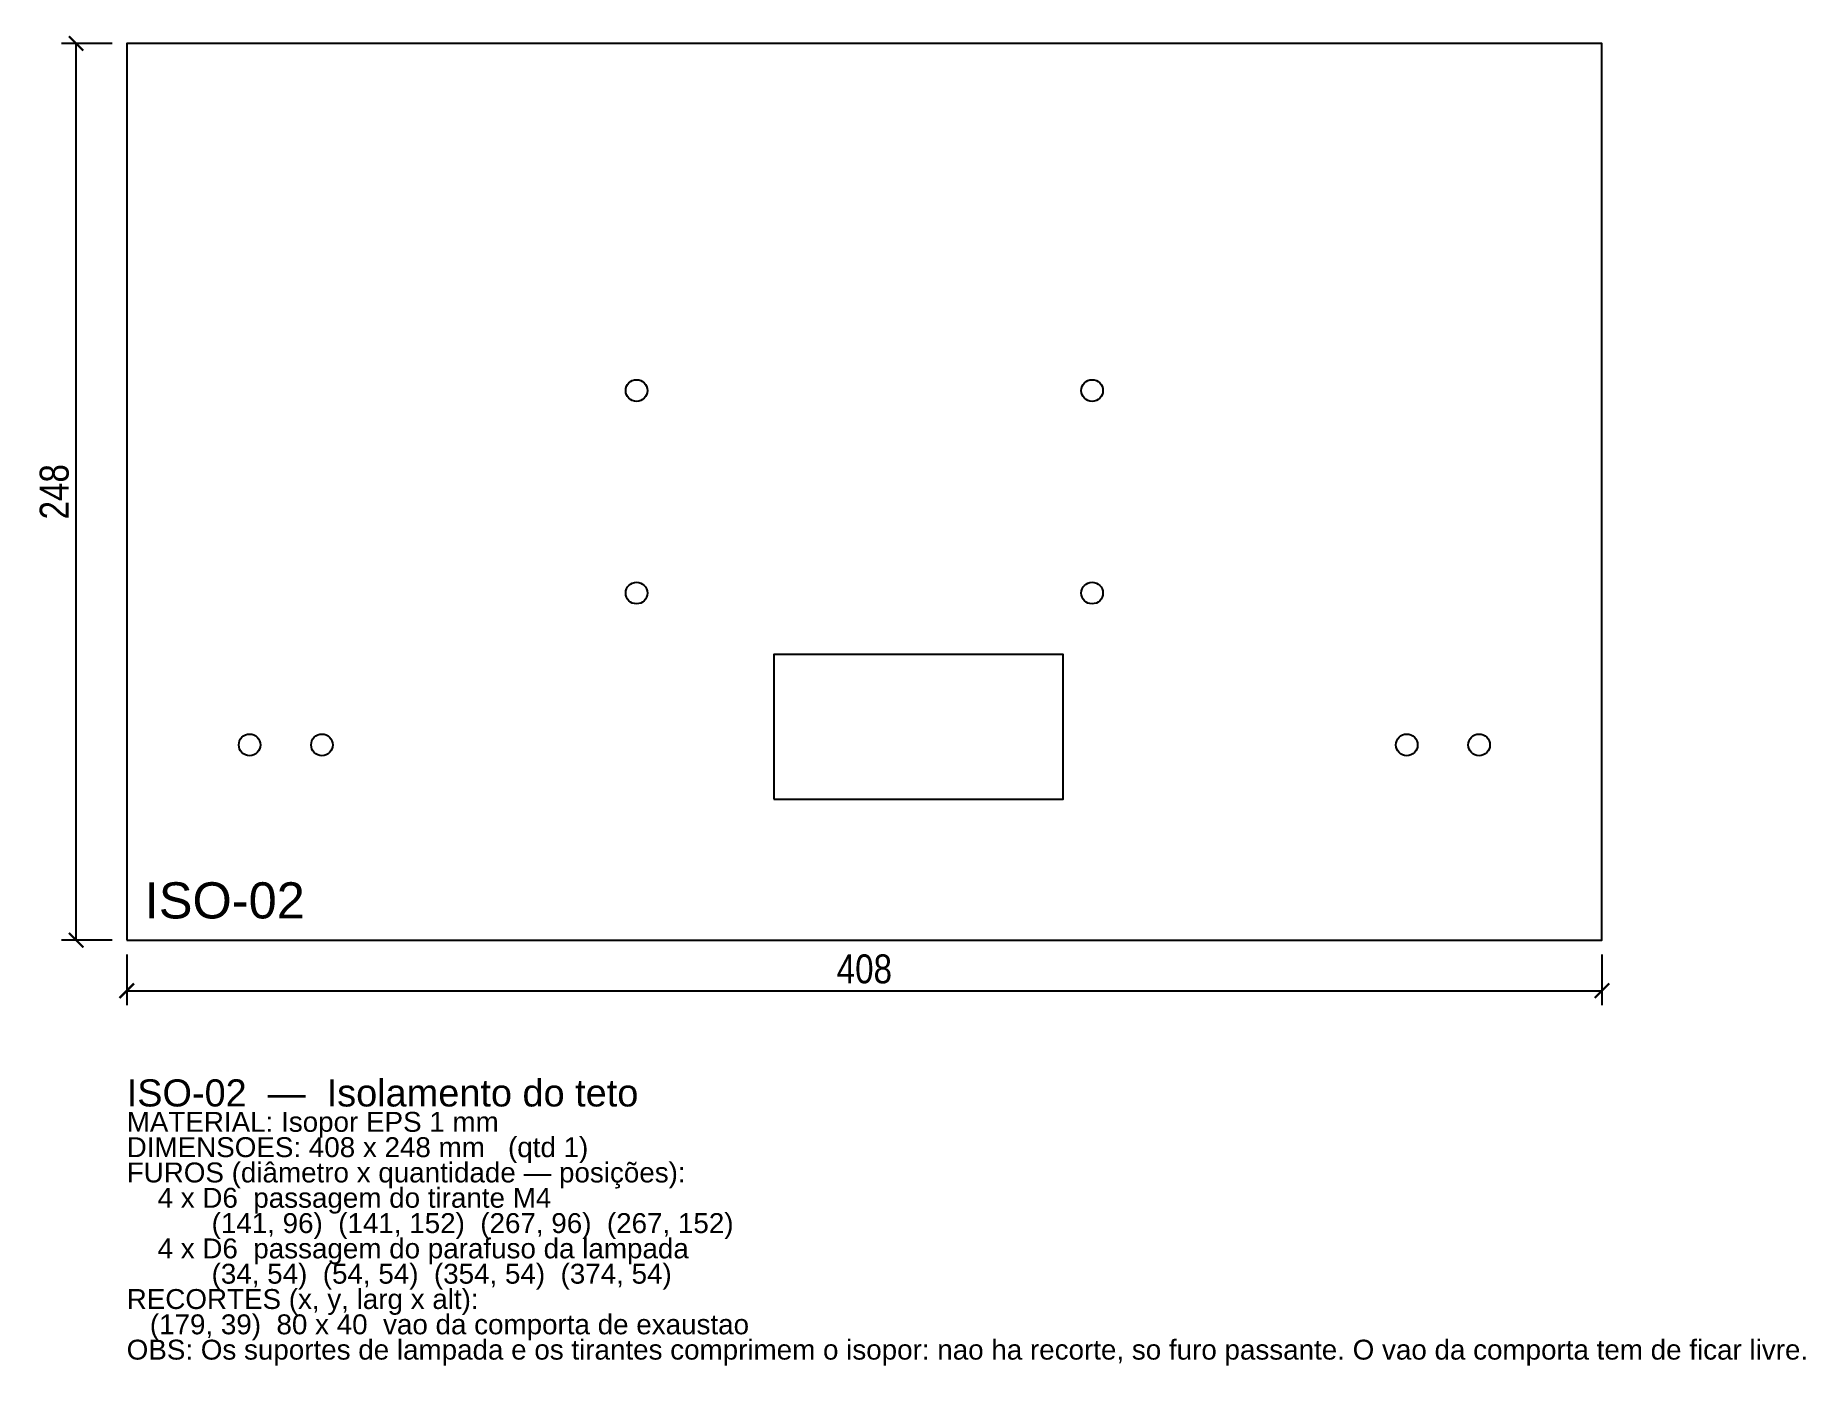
# Model space of a CAD drawing. Header units: millimetres. Extents: x -25 to 464, y -118 to 250.
import ezdxf

# ---------------------------------------------------------------- set-up
doc = ezdxf.new("R2010")
doc.units = ezdxf.units.MM
for name, color, linetype in [('CORTE', 1, 'Continuous'), ('COTA', 4, 'Continuous'), ('GRAVACAO', 3, 'Continuous'), ('TEXTO', 7, 'Continuous')]:
    doc.layers.add(name, color=color, linetype=linetype)
doc.styles.add('ARIAL', font='arial.ttf')
doc.styles.add('OpenSansCondensed-Light', font='OpenSansCondensed-Light.ttf')
doc.dimstyles.new('EZDXF', dxfattribs={"dimtxt": 8, "dimasz": 4, "dimexe": 4, "dimexo": 4, "dimgap": 2, "dimtad": 1, "dimdec": 0, "dimdsep": 46, "dimtxsty": 'OpenSansCondensed-Light', "dimblk": 'ARCHTICK', "dimcen": 2.5, "dimclrd": 4, "dimclre": 4, "dimclrt": 4, "dimazin": 3, "dimtfac": 0.5, "dimtmove": 2, "dimatfit": 3})

# ---------------------------------------------------------------- blocks, each defined once
blk = doc.blocks.new('_ARCHTICK')
at = {"color": 0, "linetype": 'BYBLOCK', "const_width": 0.15}
blk.add_lwpolyline([(-0.5, -0.5), (0.5, 0.5)], dxfattribs=at)

msp = doc.modelspace()

# ---------------------------------------------------------------- linework, layer by layer
at = {"layer": 'CORTE'}
for points in [[(0, 0), (408, 0), (408, 248), (0, 248)], [(179, 39), (259, 39), (259, 79), (179, 79)]]:
    msp.add_lwpolyline(points, close=True, dxfattribs=at)
for centre in [(141, 152), (267, 152), (141, 96), (267, 96), (34, 54), (54, 54), (354, 54), (374, 54)]:
    msp.add_circle(centre, 3, dxfattribs=at)

# ---------------------------------------------------------------- texts
at = {"layer": 'GRAVACAO', "style": 'ARIAL'}
msp.add_text('ISO-02', height=10, dxfattribs=at).set_placement((5, 6))
at = {"layer": 'TEXTO', "style": 'ARIAL'}
for s, height, p in [('ISO-02  —  Isolamento do teto', 7.5, (0, -46)), ('MATERIAL: Isopor EPS 1 mm', 5.5, (0, -53)), ('DIMENSOES: 408 x 248 mm   (qtd 1)', 5.5, (0, -60)), ('FUROS (diâmetro x quantidade — posições):', 5.5, (0, -67)), ('    4 x D6  passagem do tirante M4', 5.5, (0, -74)), ('           (141, 96)  (141, 152)  (267, 96)  (267, 152)', 5.5, (0, -81)), ('    4 x D6  passagem do parafuso da lampada', 5.5, (0, -88)), ('           (34, 54)  (54, 54)  (354, 54)  (374, 54)', 5.5, (0, -95)), ('RECORTES (x, y, larg x alt):', 5.5, (0, -102)), ('   (179, 39)  80 x 40  vao da comporta de exaustao', 5.5, (0, -109)), ('OBS: Os suportes de lampada e os tirantes comprimem o isopor: nao ha recorte, so furo passante. O vao da comporta tem de ficar livre.', 5.5, (0, -116))]:
    msp.add_text(s, height=height, dxfattribs=at).set_placement(p)

# ---------------------------------------------------------------- dimensions: what is measured, and where the dimension line sits
at = {"layer": 'COTA'}
msp.add_linear_dim(base=(-14, 0), p1=(0, 0), p2=(0, 248), angle=90, dimstyle='EZDXF', dxfattribs=at).render()
msp.add_linear_dim(base=(0, -14), p1=(0, 0), p2=(408, 0), dimstyle='EZDXF', dxfattribs=at).render()

doc.saveas('drawing.dxf')
